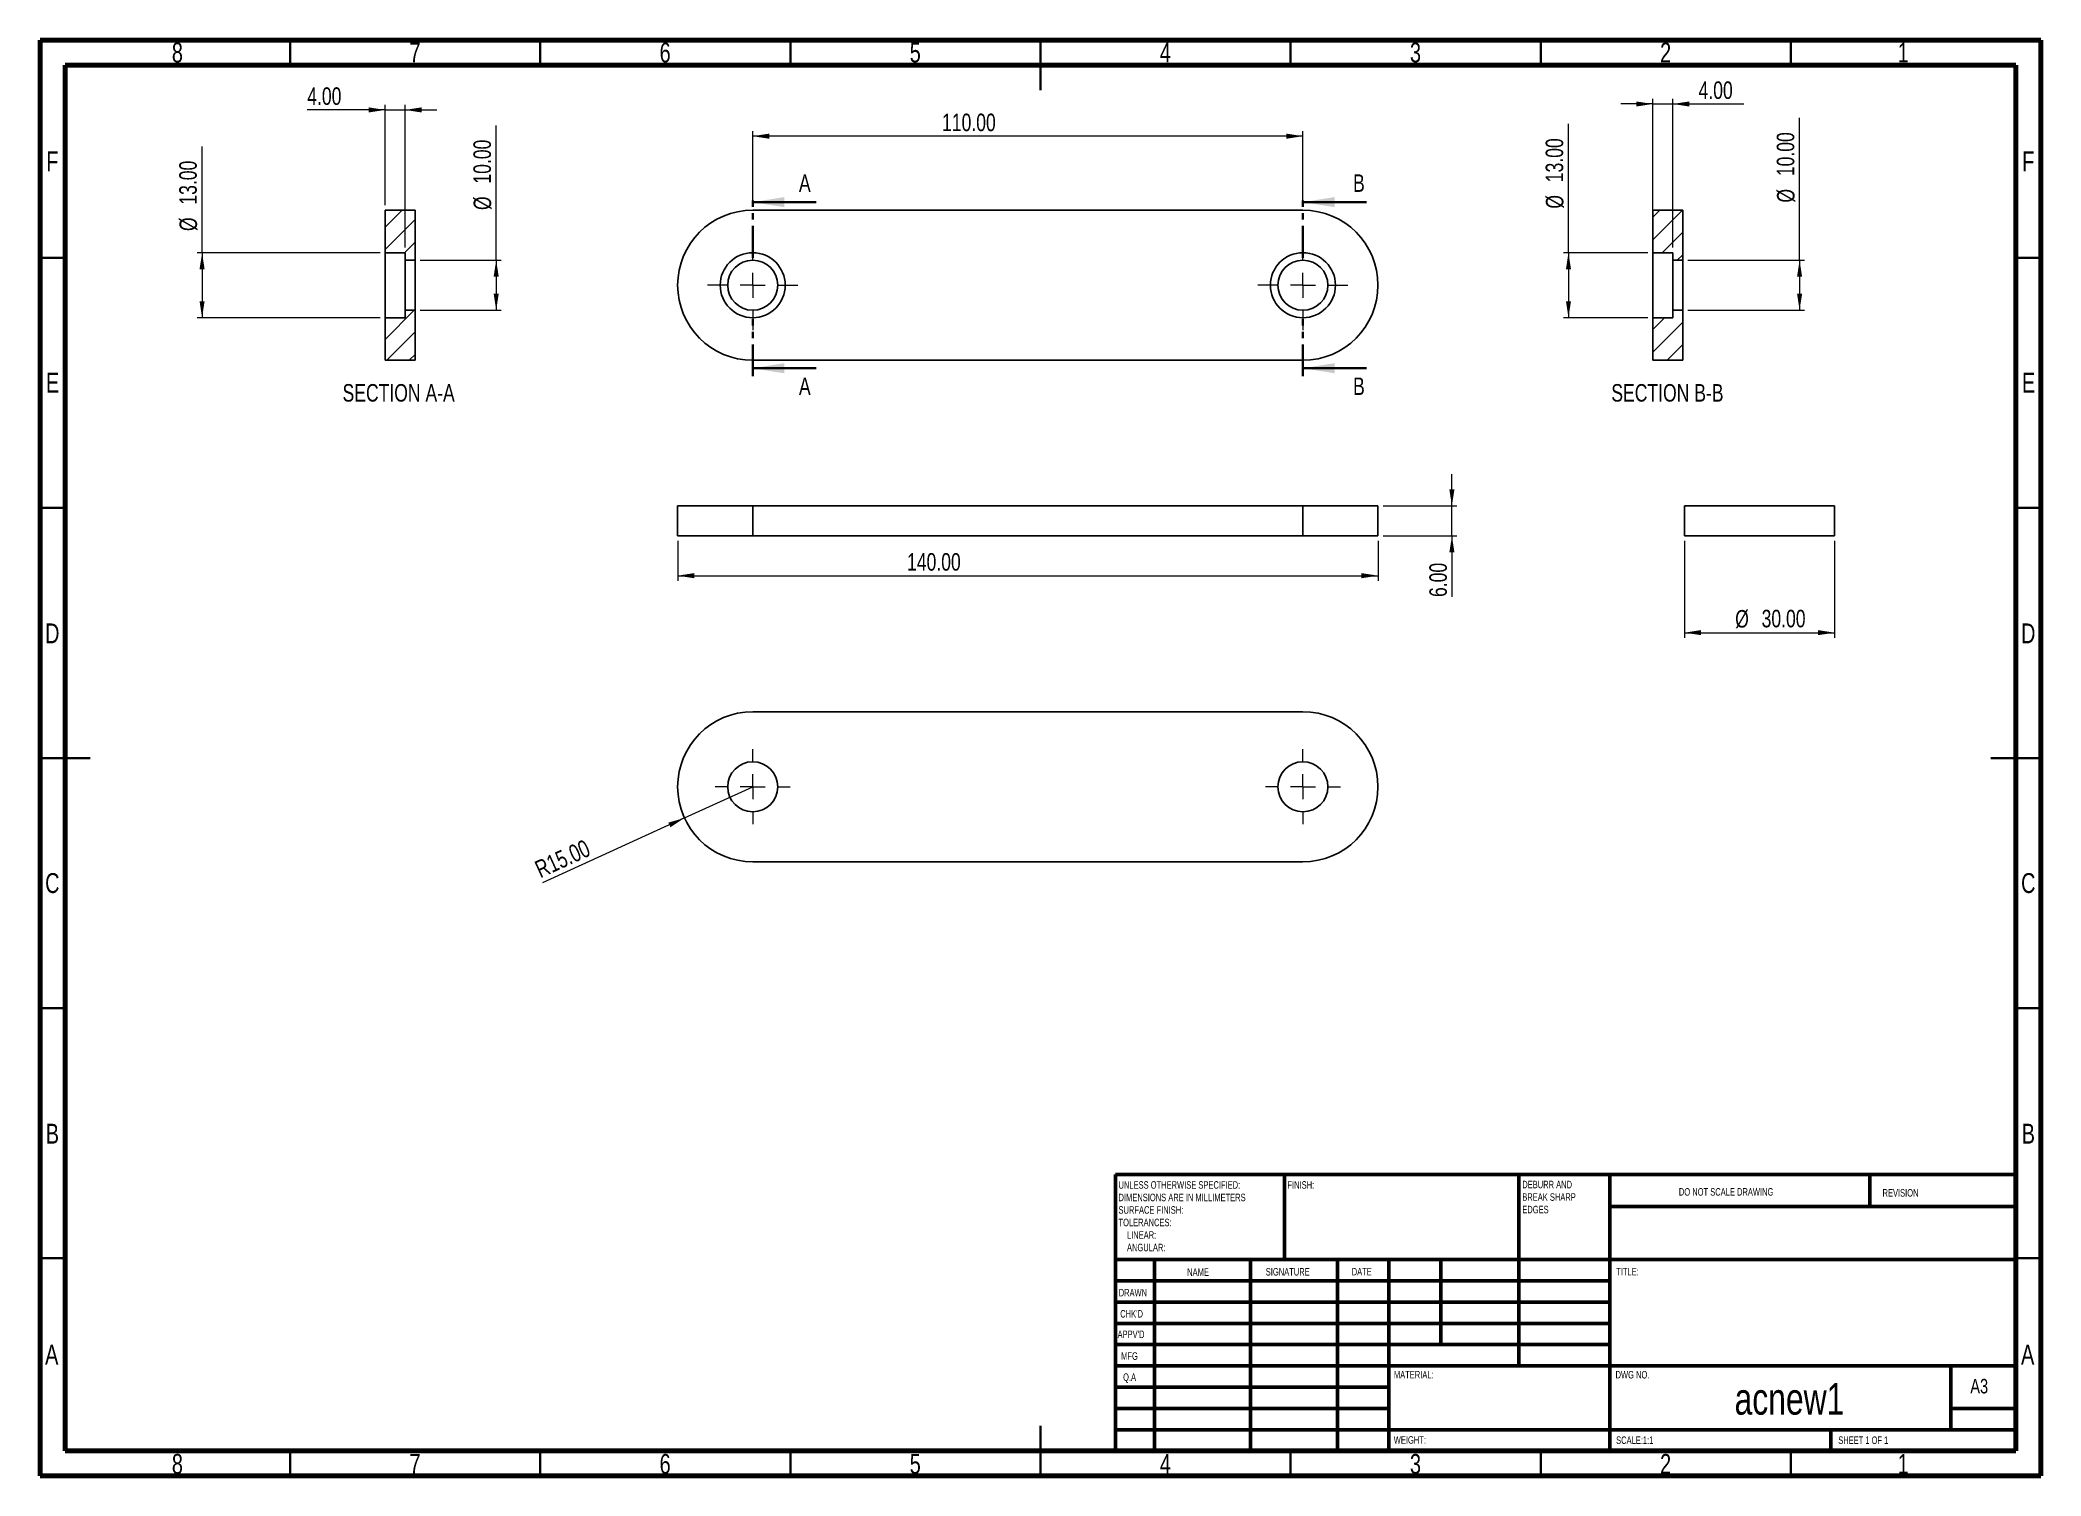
# Model space of a CAD drawing. Header units: millimetres. Extents: x 15 to 415, y 5 to 292.
import ezdxf

# ---------------------------------------------------------------- set-up
doc = ezdxf.new("R2010")
doc.units = ezdxf.units.MM
doc.linetypes.add('PHANTOM', pattern=[12.7, 6.35, -1.27, 1.27, -1.27, 1.27, -1.27])
doc.styles.add('SLDTEXTSTYLE0', font='TXT', dxfattribs={"width": 0.75})
doc.styles.add('SLDTEXTSTYLE1', font='TXT', dxfattribs={"width": 0.686449})
doc.styles.add('SLDTEXTSTYLE2', font='TXT', dxfattribs={"width": 0.6875})
doc.dimstyles.new('SLDDIMSTYLE0', dxfattribs={"dimtxt": 3.5, "dimasz": 3.302, "dimexe": 0, "dimexo": 0.0625, "dimgap": 0.875, "dimtad": 1, "dimrnd": 1e-09, "dimzin": 4, "dimdsep": 46, "dimtxsty": 'SLDTEXTSTYLE0', "dimsah": 1, "dimcen": 0.09, "dimadec": 0, "dimazin": 1, "dimtfac": 1, "dimtofl": 0, "dimtmove": 0, "dimatfit": 3, "dimfxl": 0, "dimfrac": 2, "dimtolj": 1, "dimtzin": 12, "dimarcsym": 0})
doc.dimstyles.new('SLDDIMSTYLE1', dxfattribs={"dimtxt": 3.5, "dimasz": 3.302, "dimexe": 0, "dimexo": 0.0625, "dimgap": 0.875, "dimtad": 1, "dimrnd": 1e-09, "dimzin": 4, "dimdsep": 46, "dimtxsty": 'SLDTEXTSTYLE0', "dimsah": 1, "dimcen": 0.09, "dimadec": 0, "dimazin": 1, "dimtfac": 1, "dimtmove": 0, "dimatfit": 0, "dimfxl": 0, "dimfrac": 2, "dimtolj": 1, "dimtzin": 12, "dimarcsym": 0})
doc.dimstyles.new('SLDDIMSTYLE2', dxfattribs={"dimtxt": 3.5, "dimasz": 3.302, "dimexe": 0, "dimexo": 0.0625, "dimgap": 0.875, "dimtad": 1, "dimrnd": 1e-09, "dimzin": 4, "dimdsep": 46, "dimtxsty": 'SLDTEXTSTYLE0', "dimsah": 1, "dimcen": 0, "dimadec": 0, "dimazin": 1, "dimtfac": 1, "dimtofl": 0, "dimtmove": 0, "dimatfit": 3, "dimfxl": 0, "dimfrac": 2, "dimtolj": 1, "dimtzin": 12, "dimarcsym": 0})

# ---------------------------------------------------------------- blocks, each defined once
blk = doc.blocks.new('SW_NOTE_0')
at = {"color": 0, "linetype": 'Continuous', "lineweight": 0, "char_height": 1.5, "attachment_point": 1, "style": 'SLDTEXTSTYLE0'}
for s, insert in [('UNLESS OTHERWISE SPECIFIED:', (0, 1.93)), ('SURFACE FINISH:', (0, -3.07)), ('DIMENSIONS ARE IN MILLIMETERS', (0, -0.57)), ('TOLERANCES:', (0, -5.57)), ('ANGULAR:', (1.69, -10.57)), ('LINEAR:', (1.69, -8.07))]:
    blk.add_mtext(s, dxfattribs=dict(at, insert=insert))
blk = doc.blocks.new('SW_NOTE_0_1')
at = {"color": 0, "linetype": 'Continuous', "lineweight": 0, "char_height": 1.5, "attachment_point": 1, "style": 'SLDTEXTSTYLE0'}
for s, insert in [('DEBURR AND', (0, 1.93)), ('BREAK SHARP', (0, -0.57)), ('EDGES', (0, -3.07))]:
    blk.add_mtext(s, dxfattribs=dict(at, insert=insert))
blk = doc.blocks.new('_D')
at = {"color": 7, "linetype": 'Continuous', "lineweight": 0}
for p, q in [((142.47, 191.89), (142.47, 183.94)), ((282.47, 191.89), (282.47, 183.94)), ((142.47, 184.94), (282.47, 184.94))]:
    blk.add_line(p, q, dxfattribs=at)
at = {"color": 7, "linetype": 'Continuous', "lineweight": 18}
for points in [[(142.47, 184.94), (145.77, 184.43), (145.77, 185.45)], [(282.47, 184.94), (279.16, 185.45), (279.16, 184.43)]]:
    blk.add_solid(points, dxfattribs=at)
at = {"color": 7, "linetype": 'Continuous', "lineweight": 18, "insert": (188.32, 189.45), "char_height": 3.5, "attachment_point": 1, "style": 'SLDTEXTSTYLE0'}
blk.add_mtext('140.00', dxfattribs=at)
blk = doc.blocks.new('_D_1')
at = {"color": 7, "linetype": 'Continuous', "lineweight": 0}
for p, q in [((297.24, 198.89), (297.24, 205.24)), ((283.47, 198.89), (298.24, 198.89)), ((297.24, 192.89), (297.24, 198.89)), ((283.47, 192.89), (298.24, 192.89)), ((297.24, 192.89), (297.24, 180.68))]:
    blk.add_line(p, q, dxfattribs=at)
at = {"color": 7, "linetype": 'Continuous', "lineweight": 18}
for points in [[(297.24, 198.89), (297.75, 202.19), (296.73, 202.19)], [(297.24, 192.89), (296.73, 189.58), (297.75, 189.58)]]:
    blk.add_solid(points, dxfattribs=at)
at = {"color": 7, "linetype": 'Continuous', "lineweight": 18, "insert": (292.73, 180.68), "char_height": 3.5, "attachment_point": 1, "rotation": 90, "style": 'SLDTEXTSTYLE0'}
blk.add_mtext('6.00', dxfattribs=at)
blk = doc.blocks.new('_D_2')
at = {"color": 7, "linetype": 'Continuous', "lineweight": 0}
for p, q in [((157.47, 259), (157.47, 273.78)), ((267.47, 272.78), (157.47, 272.78)), ((267.47, 259), (267.47, 273.78))]:
    blk.add_line(p, q, dxfattribs=at)
at = {"color": 7, "linetype": 'Continuous', "lineweight": 18}
for points in [[(157.47, 272.78), (160.77, 272.27), (160.77, 273.29)], [(267.47, 272.78), (264.16, 273.29), (264.16, 272.27)]]:
    blk.add_solid(points, dxfattribs=at)
at = {"color": 7, "linetype": 'Continuous', "lineweight": 18, "insert": (195.32, 277.29), "char_height": 3.5, "attachment_point": 1, "style": 'SLDTEXTSTYLE0'}
blk.add_mtext('110.00', dxfattribs=at)
blk = doc.blocks.new('SW_CENTERMARKSYMBOL_0')
at = {"color": 0, "linetype": 'Continuous', "lineweight": 18}
for p, q in [((0, 5), (0, 9)), ((-5, 0), (-9, 0)), ((0, 0), (-2.5, 0)), ((0, 0), (0, 2.5)), ((0, 0), (0, -2.5)), ((0, 0), (2.5, 0)), ((5, 0), (9, 0)), ((0, -5), (0, -9))]:
    blk.add_line(p, q, dxfattribs=at)
blk = doc.blocks.new('SW_CENTERMARKSYMBOL_1')
at = {"color": 0, "linetype": 'Continuous', "lineweight": 18}
for p, q in [((0, 5), (0, 9)), ((-5, 0), (-9, 0)), ((0, 0), (-2.5, 0)), ((0, 0), (0, 2.5)), ((0, 0), (0, -2.5)), ((0, 0), (2.5, 0)), ((5, 0), (9, 0)), ((0, -5), (0, -9))]:
    blk.add_line(p, q, dxfattribs=at)
blk = doc.blocks.new('_D_3')
at = {"color": 7, "linetype": 'Continuous', "lineweight": 0}
for q in [(157.47, 142.75), (115.45, 123.52)]:
    blk.add_line((143.83, 136.51), q, dxfattribs=at)
at = {"color": 7, "linetype": 'Continuous', "lineweight": 18}
blk.add_solid([(143.83, 136.51), (140.61, 135.59), (141.03, 134.67)], dxfattribs=at)
at = {"color": 7, "linetype": 'Continuous', "lineweight": 18, "insert": (113.57, 127.62), "char_height": 3.5, "attachment_point": 1, "rotation": 24.5878, "style": 'SLDTEXTSTYLE0'}
blk.add_mtext('R15.00', dxfattribs=at)
blk = doc.blocks.new('SW_CENTERMARKSYMBOL_2')
at = {"color": 0, "linetype": 'Continuous', "lineweight": 18}
for p, q in [((0, 5), (0, 7.5)), ((-5, 0), (-7.5, 0)), ((0, 0), (-2.5, 0)), ((0, 0), (0, 2.5)), ((0, 0), (0, -2.5)), ((0, 0), (2.5, 0)), ((5, 0), (7.5, 0)), ((0, -5), (0, -7.5))]:
    blk.add_line(p, q, dxfattribs=at)
blk = doc.blocks.new('SW_CENTERMARKSYMBOL_3')
at = {"color": 0, "linetype": 'Continuous', "lineweight": 18}
for p, q in [((0, 5), (0, 7.5)), ((-5, 0), (-7.5, 0)), ((0, 0), (-2.5, 0)), ((0, 0), (0, 2.5)), ((0, 0), (0, -2.5)), ((0, 0), (2.5, 0)), ((5, 0), (7.5, 0)), ((0, -5), (0, -7.5))]:
    blk.add_line(p, q, dxfattribs=at)
blk = doc.blocks.new('_D_4')
at = {"color": 7, "linetype": 'Continuous', "lineweight": 0}
for p, q in [((343.73, 191.89), (343.73, 172.55)), ((373.73, 191.89), (373.73, 172.55)), ((343.73, 173.55), (373.73, 173.55))]:
    blk.add_line(p, q, dxfattribs=at)
at = {"color": 7, "linetype": 'Continuous', "lineweight": 18}
for points in [[(343.73, 173.55), (347.03, 173.05), (347.03, 174.06)], [(373.73, 173.55), (370.43, 174.06), (370.43, 173.05)]]:
    blk.add_solid(points, dxfattribs=at)
at = {"color": 7, "linetype": 'Continuous', "lineweight": 18, "char_height": 3.5, "attachment_point": 1, "style": 'SLDTEXTSTYLE0'}
for s, insert in [('%%c', (353.87, 178.07)), ('30.00', (359.15, 178.12))]:
    blk.add_mtext(s, dxfattribs=dict(at, insert=insert))
blk = doc.blocks.new('_D_5')
at = {"color": 7, "linetype": 'Continuous', "lineweight": 0}
for p, q in [((47.4, 249.5), (47.4, 270.74)), ((82.98, 249.5), (46.4, 249.5)), ((47.4, 249.5), (47.4, 236.5)), ((82.98, 236.5), (46.4, 236.5))]:
    blk.add_line(p, q, dxfattribs=at)
at = {"color": 7, "linetype": 'Continuous', "lineweight": 18}
for points in [[(47.4, 249.5), (46.89, 246.2), (47.9, 246.2)], [(47.4, 236.5), (47.9, 239.8), (46.89, 239.8)]]:
    blk.add_solid(points, dxfattribs=at)
at = {"color": 7, "linetype": 'Continuous', "lineweight": 18, "char_height": 3.5, "attachment_point": 1, "rotation": 90, "style": 'SLDTEXTSTYLE0'}
for s, insert in [('13.00', (42.83, 259.1)), ('%%c', (42.88, 253.82))]:
    blk.add_mtext(s, dxfattribs=dict(at, insert=insert))
blk = doc.blocks.new('_D_6')
at = {"color": 7, "linetype": 'Continuous', "lineweight": 0}
for p, q in [((106.19, 248), (106.19, 274.94)), ((90.98, 248), (107.19, 248)), ((106.19, 248), (106.19, 238)), ((90.98, 238), (107.19, 238))]:
    blk.add_line(p, q, dxfattribs=at)
at = {"color": 7, "linetype": 'Continuous', "lineweight": 18}
for points in [[(106.19, 248), (105.68, 244.7), (106.7, 244.7)], [(106.19, 238), (106.7, 241.3), (105.68, 241.3)]]:
    blk.add_solid(points, dxfattribs=at)
at = {"color": 7, "linetype": 'Continuous', "lineweight": 18, "char_height": 3.5, "attachment_point": 1, "rotation": 90, "style": 'SLDTEXTSTYLE0'}
for s, insert in [('10.00', (101.63, 263.3)), ('%%c', (101.68, 258.02))]:
    blk.add_mtext(s, dxfattribs=dict(at, insert=insert))
blk = doc.blocks.new('_D_7')
at = {"color": 7, "linetype": 'Continuous', "lineweight": 0}
for p, q in [((83.98, 278.03), (68.42, 278.03)), ((83.98, 259), (83.98, 279.03)), ((83.98, 278.03), (87.98, 278.03)), ((87.98, 250.5), (87.98, 279.03)), ((87.98, 278.03), (94.33, 278.03))]:
    blk.add_line(p, q, dxfattribs=at)
at = {"color": 7, "linetype": 'Continuous', "lineweight": 18}
for points in [[(83.98, 278.03), (80.68, 278.54), (80.68, 277.52)], [(87.98, 278.03), (91.28, 277.52), (91.28, 278.54)]]:
    blk.add_solid(points, dxfattribs=at)
at = {"color": 7, "linetype": 'Continuous', "lineweight": 18, "insert": (68.42, 282.54), "char_height": 3.5, "attachment_point": 1, "style": 'SLDTEXTSTYLE0'}
blk.add_mtext('4.00', dxfattribs=at)
blk = doc.blocks.new('_D_8')
at = {"color": 7, "linetype": 'Continuous', "lineweight": 0}
for p, q in [((320.54, 249.5), (320.54, 275.22)), ((336.39, 249.5), (319.54, 249.5)), ((320.54, 249.5), (320.54, 236.5)), ((336.39, 236.5), (319.54, 236.5))]:
    blk.add_line(p, q, dxfattribs=at)
at = {"color": 7, "linetype": 'Continuous', "lineweight": 18}
for points in [[(320.54, 249.5), (320.04, 246.2), (321.05, 246.2)], [(320.54, 236.5), (321.05, 239.8), (320.04, 239.8)]]:
    blk.add_solid(points, dxfattribs=at)
at = {"color": 7, "linetype": 'Continuous', "lineweight": 18, "char_height": 3.5, "attachment_point": 1, "rotation": 90, "style": 'SLDTEXTSTYLE0'}
for s, insert in [('13.00', (315.98, 263.58)), ('%%c', (316.03, 258.3))]:
    blk.add_mtext(s, dxfattribs=dict(at, insert=insert))
blk = doc.blocks.new('_D_9')
at = {"color": 7, "linetype": 'Continuous', "lineweight": 0}
for p, q in [((366.74, 248), (366.74, 276.42)), ((344.39, 248), (367.74, 248)), ((366.74, 248), (366.74, 238)), ((344.39, 238), (367.74, 238))]:
    blk.add_line(p, q, dxfattribs=at)
at = {"color": 7, "linetype": 'Continuous', "lineweight": 18}
for points in [[(366.74, 248), (366.24, 244.7), (367.25, 244.7)], [(366.74, 238), (367.25, 241.3), (366.24, 241.3)]]:
    blk.add_solid(points, dxfattribs=at)
at = {"color": 7, "linetype": 'Continuous', "lineweight": 18, "char_height": 3.5, "attachment_point": 1, "rotation": 90, "style": 'SLDTEXTSTYLE0'}
for s, insert in [('10.00', (362.18, 264.79)), ('%%c', (362.23, 259.51))]:
    blk.add_mtext(s, dxfattribs=dict(at, insert=insert))
blk = doc.blocks.new('_D_10')
at = {"color": 7, "linetype": 'Continuous', "lineweight": 0}
for p, q in [((337.39, 250.5), (337.39, 280.22)), ((341.39, 250.5), (341.39, 280.22)), ((337.39, 279.22), (331.04, 279.22)), ((337.39, 279.22), (341.39, 279.22)), ((341.39, 279.22), (355.6, 279.22))]:
    blk.add_line(p, q, dxfattribs=at)
at = {"color": 7, "linetype": 'Continuous', "lineweight": 18}
for points in [[(337.39, 279.22), (334.09, 279.72), (334.09, 278.71)], [(341.39, 279.22), (344.69, 278.71), (344.69, 279.72)]]:
    blk.add_solid(points, dxfattribs=at)
at = {"color": 7, "linetype": 'Continuous', "lineweight": 18, "insert": (346.55, 283.73), "char_height": 3.5, "attachment_point": 1, "style": 'SLDTEXTSTYLE0'}
blk.add_mtext('4.00', dxfattribs=at)

msp = doc.modelspace()

# ---------------------------------------------------------------- hatches: boundary and pattern name
at = {"linetype": 'Continuous', "lineweight": 18}
h = msp.add_hatch(dxfattribs=at)
h.set_pattern_fill('ANSI31', style=0)
h.paths.add_polyline_path([(87.983, 247.998), (89.983, 247.998), (89.983, 257.998), (83.983, 257.998), (83.983, 249.498), (87.983, 249.498)], flags=0)
h = msp.add_hatch(dxfattribs=at)
h.set_pattern_fill('ANSI31', style=0)
h.paths.add_polyline_path([(341.391, 247.998), (343.391, 247.998), (343.391, 257.998), (337.391, 257.998), (337.391, 249.498), (341.391, 249.498)], flags=0)
h = msp.add_hatch(dxfattribs=at)
h.set_pattern_fill('ANSI31', style=0)
h.paths.add_polyline_path([(83.983, 227.998), (89.983, 227.998), (89.983, 237.998), (87.983, 237.998), (87.983, 236.498), (83.983, 236.498)], flags=0)
h = msp.add_hatch(dxfattribs=at)
h.set_pattern_fill('ANSI31', style=0)
h.paths.add_polyline_path([(337.391, 227.998), (343.391, 227.998), (343.391, 237.998), (341.391, 237.998), (341.391, 236.498), (337.391, 236.498)], flags=0)

# ---------------------------------------------------------------- linework, layer by layer
at = {"color": 7, "linetype": 'Continuous', "lineweight": 70}
for p, q in [((15, 5), (15, 292)), ((15, 292), (415, 292)), ((415, 292), (415, 5)), ((20, 10), (20, 287)), ((20, 287), (410, 287)), ((410, 287), (410, 10)), ((410, 10), (20, 10)), ((415, 5), (15, 5))]:
    msp.add_line(p, q, dxfattribs=at)
at = {"color": 7, "linetype": 'Continuous', "lineweight": 35}
for p, q in [((65, 287), (65, 292)), ((115, 287), (115, 292)), ((165, 287), (165, 292)), ((215, 292), (215, 282)), ((215, 287), (215, 292)), ((265, 287), (265, 292)), ((315, 287), (315, 292)), ((365, 287), (365, 292)), ((170.165, 259.598), (157.465, 259.598)), ((280.165, 259.598), (267.465, 259.598)), ((20, 248.5), (15, 248.5)), ((410, 248.5), (415, 248.5)), ((170.165, 226.398), (157.465, 226.398)), ((280.165, 226.398), (267.465, 226.398)), ((20, 198.5), (15, 198.5)), ((410, 198.5), (415, 198.5)), ((15, 148.5), (25, 148.5)), ((20, 148.5), (15, 148.5)), ((415, 148.5), (405, 148.5)), ((410, 148.5), (415, 148.5)), ((20, 98.5), (15, 98.5)), ((410, 98.5), (415, 98.5)), ((20, 48.5), (15, 48.5)), ((410, 48.5), (415, 48.5)), ((215, 5), (215, 15)), ((65, 10), (65, 5)), ((115, 10), (115, 5)), ((165, 10), (165, 5)), ((215, 10), (215, 5)), ((265, 10), (265, 5)), ((315, 10), (315, 5)), ((365, 10), (365, 5))]:
    msp.add_line(p, q, dxfattribs=at)
at = {"color": 7, "linetype": 'PHANTOM', "lineweight": 35}
for p, q in [((157.465, 248.485), (157.465, 261.185)), ((267.465, 248.485), (267.465, 261.185)), ((157.465, 224.81), (157.465, 237.516)), ((267.465, 224.81), (267.465, 237.516))]:
    msp.add_line(p, q, dxfattribs=at)
at = {"color": 7, "linetype": 'Continuous', "lineweight": 25}
for p, q in [((83.983, 249.498), (83.983, 257.998)), ((89.983, 257.998), (83.983, 257.998)), ((89.983, 247.998), (89.983, 257.998)), ((267.465, 257.998), (157.465, 257.998)), ((337.391, 249.498), (337.391, 257.998)), ((343.391, 257.998), (337.391, 257.998)), ((343.391, 247.998), (343.391, 257.998)), ((83.983, 249.498), (87.983, 249.498)), ((83.983, 249.498), (83.983, 236.498)), ((87.983, 247.998), (87.983, 249.498)), ((337.391, 249.498), (337.391, 236.498)), ((337.391, 249.498), (341.391, 249.498)), ((341.391, 247.998), (341.391, 249.498)), ((89.983, 247.998), (87.983, 247.998)), ((87.983, 247.998), (87.983, 237.998)), ((89.983, 247.998), (89.983, 237.998)), ((343.391, 247.998), (341.391, 247.998)), ((341.391, 247.998), (341.391, 237.998)), ((343.391, 247.998), (343.391, 237.998)), ((83.983, 227.998), (83.983, 236.498)), ((87.983, 236.498), (83.983, 236.498)), ((87.983, 236.498), (87.983, 237.998)), ((87.983, 237.998), (89.983, 237.998)), ((89.983, 227.998), (89.983, 237.998)), ((341.391, 236.498), (337.391, 236.498)), ((337.391, 227.998), (337.391, 236.498)), ((341.391, 237.998), (343.391, 237.998)), ((341.391, 236.498), (341.391, 237.998)), ((343.391, 227.998), (343.391, 237.998)), ((83.983, 227.998), (89.983, 227.998)), ((157.465, 227.998), (267.465, 227.998)), ((337.391, 227.998), (343.391, 227.998)), ((142.465, 198.886), (142.465, 192.886)), ((142.465, 198.886), (157.465, 198.886)), ((157.465, 198.886), (157.465, 192.886)), ((157.465, 198.886), (267.465, 198.886)), ((267.465, 198.886), (267.465, 192.886)), ((267.465, 198.886), (282.465, 198.886)), ((282.465, 192.886), (282.465, 198.886)), ((343.731, 198.886), (343.731, 192.886)), ((343.731, 198.886), (373.731, 198.886)), ((373.731, 198.886), (373.731, 192.886)), ((142.465, 192.886), (157.465, 192.886)), ((157.465, 192.886), (267.465, 192.886)), ((267.465, 192.886), (282.465, 192.886)), ((343.731, 192.886), (373.731, 192.886)), ((157.465, 157.748), (267.465, 157.748)), ((267.465, 127.748), (157.465, 127.748))]:
    msp.add_line(p, q, dxfattribs=at)
at = {"color": 7, "linetype": 'Continuous', "lineweight": 50}
for p, q in [((230, 65.25), (410, 65.25)), ((230, 65.25), (230, 10)), ((263.8, 48.25), (263.8, 65.25)), ((310.6, 65.25), (310.6, 27)), ((328.8, 65.25), (328.8, 10)), ((380.8, 58.875), (380.8, 65.25)), ((410, 58.875), (328.8, 58.875)), ((410, 48.25), (230, 48.25)), ((237.8, 48.25), (237.8, 10)), ((256.991, 48.25), (256.991, 10)), ((274.399, 48.25), (274.399, 10)), ((284.6, 10), (284.6, 48.25)), ((295, 31.25), (295, 48.25)), ((328.8, 44), (230, 44)), ((328.8, 39.75), (230, 39.75)), ((328.8, 35.5), (230, 35.5)), ((328.8, 31.25), (230, 31.25)), ((284.6, 27), (230, 27)), ((284.6, 27), (410, 27)), ((397, 14.25), (397, 27)), ((284.6, 22.75), (230, 22.75)), ((284.6, 18.5), (230, 18.5)), ((410, 18.5), (397, 18.5)), ((230, 14.25), (410, 14.25)), ((373, 10), (373, 14.25))]:
    msp.add_line(p, q, dxfattribs=at)
at = {"color": 7, "linetype": 'Continuous', "lineweight": 25}
for centre, radius in [((157.465, 242.998), 6.5), ((267.465, 242.998), 6.5), ((157.465, 242.998), 5), ((267.465, 242.998), 5), ((157.465, 142.748), 5), ((267.465, 142.748), 5)]:
    msp.add_circle(centre, radius, dxfattribs=at)
for centre, start, end in [((157.465, 242.998), 90, 270), ((267.465, 242.998), 270, 90), ((157.465, 142.748), 90, 270), ((267.465, 142.748), 270, 90)]:
    msp.add_arc(centre, 15, start, end, dxfattribs=at)
at = {"color": 7, "linetype": 'Continuous', "lineweight": 35}
for points in [[(157.465, 259.598), (163.815, 258.582), (163.815, 260.614)], [(267.465, 259.598), (273.815, 258.582), (273.815, 260.614)], [(157.465, 226.398), (163.815, 225.382), (163.815, 227.414)], [(267.465, 226.398), (273.815, 225.382), (273.815, 227.414)]]:
    msp.add_solid(points, dxfattribs=at)

# ---------------------------------------------------------------- block references
at = {"color": 7, "linetype": 'Continuous', "lineweight": 0}
for name, p in [('SW_CENTERMARKSYMBOL_0', (157.465, 242.998)), ('SW_CENTERMARKSYMBOL_1', (267.465, 242.998)), ('SW_CENTERMARKSYMBOL_2', (157.465, 142.748)), ('SW_CENTERMARKSYMBOL_3', (267.465, 142.748)), ('SW_NOTE_0_1', (311.309, 62.069)), ('SW_NOTE_0', (230.594, 61.987))]:
    msp.add_blockref(name, p, dxfattribs=at)

# ---------------------------------------------------------------- texts
for s, insert, char_height, attachment_point, style in [('8', (42.46, 291.489), 3.969, 2, 'SLDTEXTSTYLE0'), ('7', (89.96, 291.489), 3.969, 2, 'SLDTEXTSTYLE0'), ('6', (139.96, 291.489), 3.969, 2, 'SLDTEXTSTYLE0'), ('5', (189.96, 291.489), 3.969, 2, 'SLDTEXTSTYLE0'), ('4', (239.96, 291.489), 3.969, 2, 'SLDTEXTSTYLE0'), ('3', (289.96, 291.489), 3.969, 2, 'SLDTEXTSTYLE0'), ('2', (339.96, 291.489), 3.969, 2, 'SLDTEXTSTYLE0'), ('1', (387.46, 291.489), 3.969, 2, 'SLDTEXTSTYLE0'), ('F', (17.458, 269.739), 3.969, 2, 'SLDTEXTSTYLE0'), ('F', (412.458, 269.739), 3.969, 2, 'SLDTEXTSTYLE0'), ('E', (17.508, 225.489), 3.969, 2, 'SLDTEXTSTYLE0'), ('E', (412.508, 225.489), 3.969, 2, 'SLDTEXTSTYLE0'), ('SECTION A-A', (86.69, 223.234), 3.5, 2, 'SLDTEXTSTYLE0'), ('SECTION B-B', (340.325, 223.234), 3.5, 2, 'SLDTEXTSTYLE0'), ('D', (17.453, 175.398), 3.969, 2, 'SLDTEXTSTYLE0'), ('D', (412.453, 175.398), 3.969, 2, 'SLDTEXTSTYLE0'), ('C', (17.459, 125.489), 3.969, 2, 'SLDTEXTSTYLE0'), ('C', (412.459, 125.489), 3.969, 2, 'SLDTEXTSTYLE0'), ('B', (17.471, 75.398), 3.969, 2, 'SLDTEXTSTYLE0'), ('B', (412.471, 75.398), 3.969, 2, 'SLDTEXTSTYLE0'), ('FINISH:', (264.371, 63.919), 1.5, 1, 'SLDTEXTSTYLE0'), ('DO NOT SCALE DRAWING', (342.615, 62.533), 1.5, 1, 'SLDTEXTSTYLE0'), ('REVISION', (383.328, 62.335), 1.5, 1, 'SLDTEXTSTYLE0'), ('NAME', (244.322, 46.501), 1.5, 1, 'SLDTEXTSTYLE0'), ('SIGNATURE', (260.034, 46.562), 1.5, 1, 'SLDTEXTSTYLE0'), ('DATE', (277.215, 46.576), 1.5, 1, 'SLDTEXTSTYLE0'), ('TITLE:', (330.09, 46.576), 1.5, 1, 'SLDTEXTSTYLE0'), ('DRAWN', (230.643, 42.385), 1.5, 1, 'SLDTEXTSTYLE1'), ("CHK'D", (230.939, 38.162), 1.5, 1, 'SLDTEXTSTYLE0'), ("APPV'D", (230.402, 34.066), 1.5, 1, 'SLDTEXTSTYLE0'), ('A', (17.34, 31.239), 3.969, 2, 'SLDTEXTSTYLE0'), ('MFG', (231.124, 29.716), 1.5, 1, 'SLDTEXTSTYLE0'), ('A', (412.34, 31.239), 3.969, 2, 'SLDTEXTSTYLE0'), ('Q.A', (231.509, 25.505), 1.5, 1, 'SLDTEXTSTYLE0'), ('MATERIAL:', (285.646, 25.986), 1.5, 1, 'SLDTEXTSTYLE0'), ('DWG NO.', (329.953, 25.986), 1.5, 1, 'SLDTEXTSTYLE0'), ('A3', (400.871, 24.406), 2.9104, 1, 'SLDTEXTSTYLE0'), ('acnew1', (364.72, 23.607), 6.35, 2, 'SLDTEXTSTYLE0'), ('WEIGHT:', (285.618, 12.949), 1.4986, 1, 'SLDTEXTSTYLE0'), ('SCALE:1:1', (330.074, 12.9), 1.5, 1, 'SLDTEXTSTYLE0'), ('SHEET 1 OF 1', (374.478, 12.9), 1.5, 1, 'SLDTEXTSTYLE2'), ('8', (42.46, 9.398), 3.969, 2, 'SLDTEXTSTYLE0'), ('7', (89.96, 9.398), 3.969, 2, 'SLDTEXTSTYLE0'), ('6', (139.96, 9.398), 3.969, 2, 'SLDTEXTSTYLE0'), ('5', (189.96, 9.398), 3.969, 2, 'SLDTEXTSTYLE0'), ('4', (239.96, 9.398), 3.969, 2, 'SLDTEXTSTYLE0'), ('3', (289.96, 9.398), 3.969, 2, 'SLDTEXTSTYLE0'), ('2', (339.96, 9.398), 3.969, 2, 'SLDTEXTSTYLE0'), ('1', (387.46, 9.398), 3.969, 2, 'SLDTEXTSTYLE0')]:
    msp.add_mtext(s, dxfattribs=dict(at, insert=insert, char_height=char_height, attachment_point=attachment_point, style=style))
at = {"color": 7, "linetype": 'Continuous', "char_height": 3.5, "attachment_point": 1, "style": 'SLDTEXTSTYLE0'}
for s, insert in [('A', (166.714, 265.154)), ('B', (277.485, 265.154)), ('A', (166.714, 224.547)), ('B', (277.485, 224.547))]:
    msp.add_mtext(s, dxfattribs=dict(at, insert=insert))

# ---------------------------------------------------------------- dimensions: what is measured, and where the dimension line sits
at = {"color": 7, "linetype": 'Continuous', "lineweight": 18}
for base, p1, p2, dimstyle, picture, middle in [((87.983, 278.03), (83.983, 257.998), (87.983, 249.498), 'SLDDIMSTYLE1', '_D_7', (72.943, 278.03)), ((341.391, 279.215), (337.391, 249.498), (341.391, 249.498), 'SLDDIMSTYLE1', '_D_10', (351.076, 279.215)), ((157.465, 272.781), (267.465, 257.998), (157.465, 257.998), 'SLDDIMSTYLE0', '_D_2', (202.433, 272.781)), ((282.465, 184.938), (142.465, 192.886), (282.465, 192.886), 'SLDDIMSTYLE0', '_D', (195.434, 184.938))]:
    dim = msp.add_linear_dim(base=base, p1=p1, p2=p2, dimstyle=dimstyle, dxfattribs=at)
    dim.commit()
    dim.dimension.update_dxf_attribs({"geometry": picture, "text_midpoint": middle, "dimtype": 160})
for base, p1, p2, picture, middle in [((366.745, 237.998), (343.391, 247.998), (343.391, 237.998), '_D_9', (366.745, 267.966)), ((106.191, 237.998), (89.983, 247.998), (89.983, 237.998), '_D_6', (106.191, 266.481)), ((320.543, 236.498), (337.391, 249.498), (337.391, 236.498), '_D_8', (320.543, 266.761)), ((47.395, 236.498), (83.983, 249.498), (83.983, 236.498), '_D_5', (47.395, 262.282))]:
    dim = msp.add_linear_dim(base=base, p1=p1, p2=p2, angle=90, text='%%c<>', dimstyle='SLDDIMSTYLE0', dxfattribs=at)
    dim.commit()
    dim.dimension.update_dxf_attribs({"geometry": picture, "text_midpoint": middle, "dimtype": 160})
dim = msp.add_linear_dim(base=(297.241, 198.886), p1=(282.465, 192.886), p2=(282.465, 198.886), angle=90, dimstyle='SLDDIMSTYLE1', dxfattribs=at)
dim.commit()
dim.dimension.update_dxf_attribs({"geometry": '_D_1', "text_midpoint": (297.241, 185.205), "dimtype": 160})
dim = msp.add_linear_dim(base=(373.731, 173.554), p1=(343.731, 192.886), p2=(373.731, 192.886), text='%%c<>', dimstyle='SLDDIMSTYLE1', dxfattribs=at)
dim.commit()
dim.dimension.update_dxf_attribs({"geometry": '_D_4', "text_midpoint": (362.325, 173.554), "dimtype": 160})
dim = msp.add_radius_dim(center=(157.465, 142.748), mpoint=(143.825, 136.507), dimstyle='SLDDIMSTYLE2', dxfattribs=at)
dim.commit()
dim.dimension.update_dxf_attribs({"geometry": '_D_3', "text_midpoint": (121.94, 126.492), "dimtype": 164})

doc.saveas('drawing.dxf')
